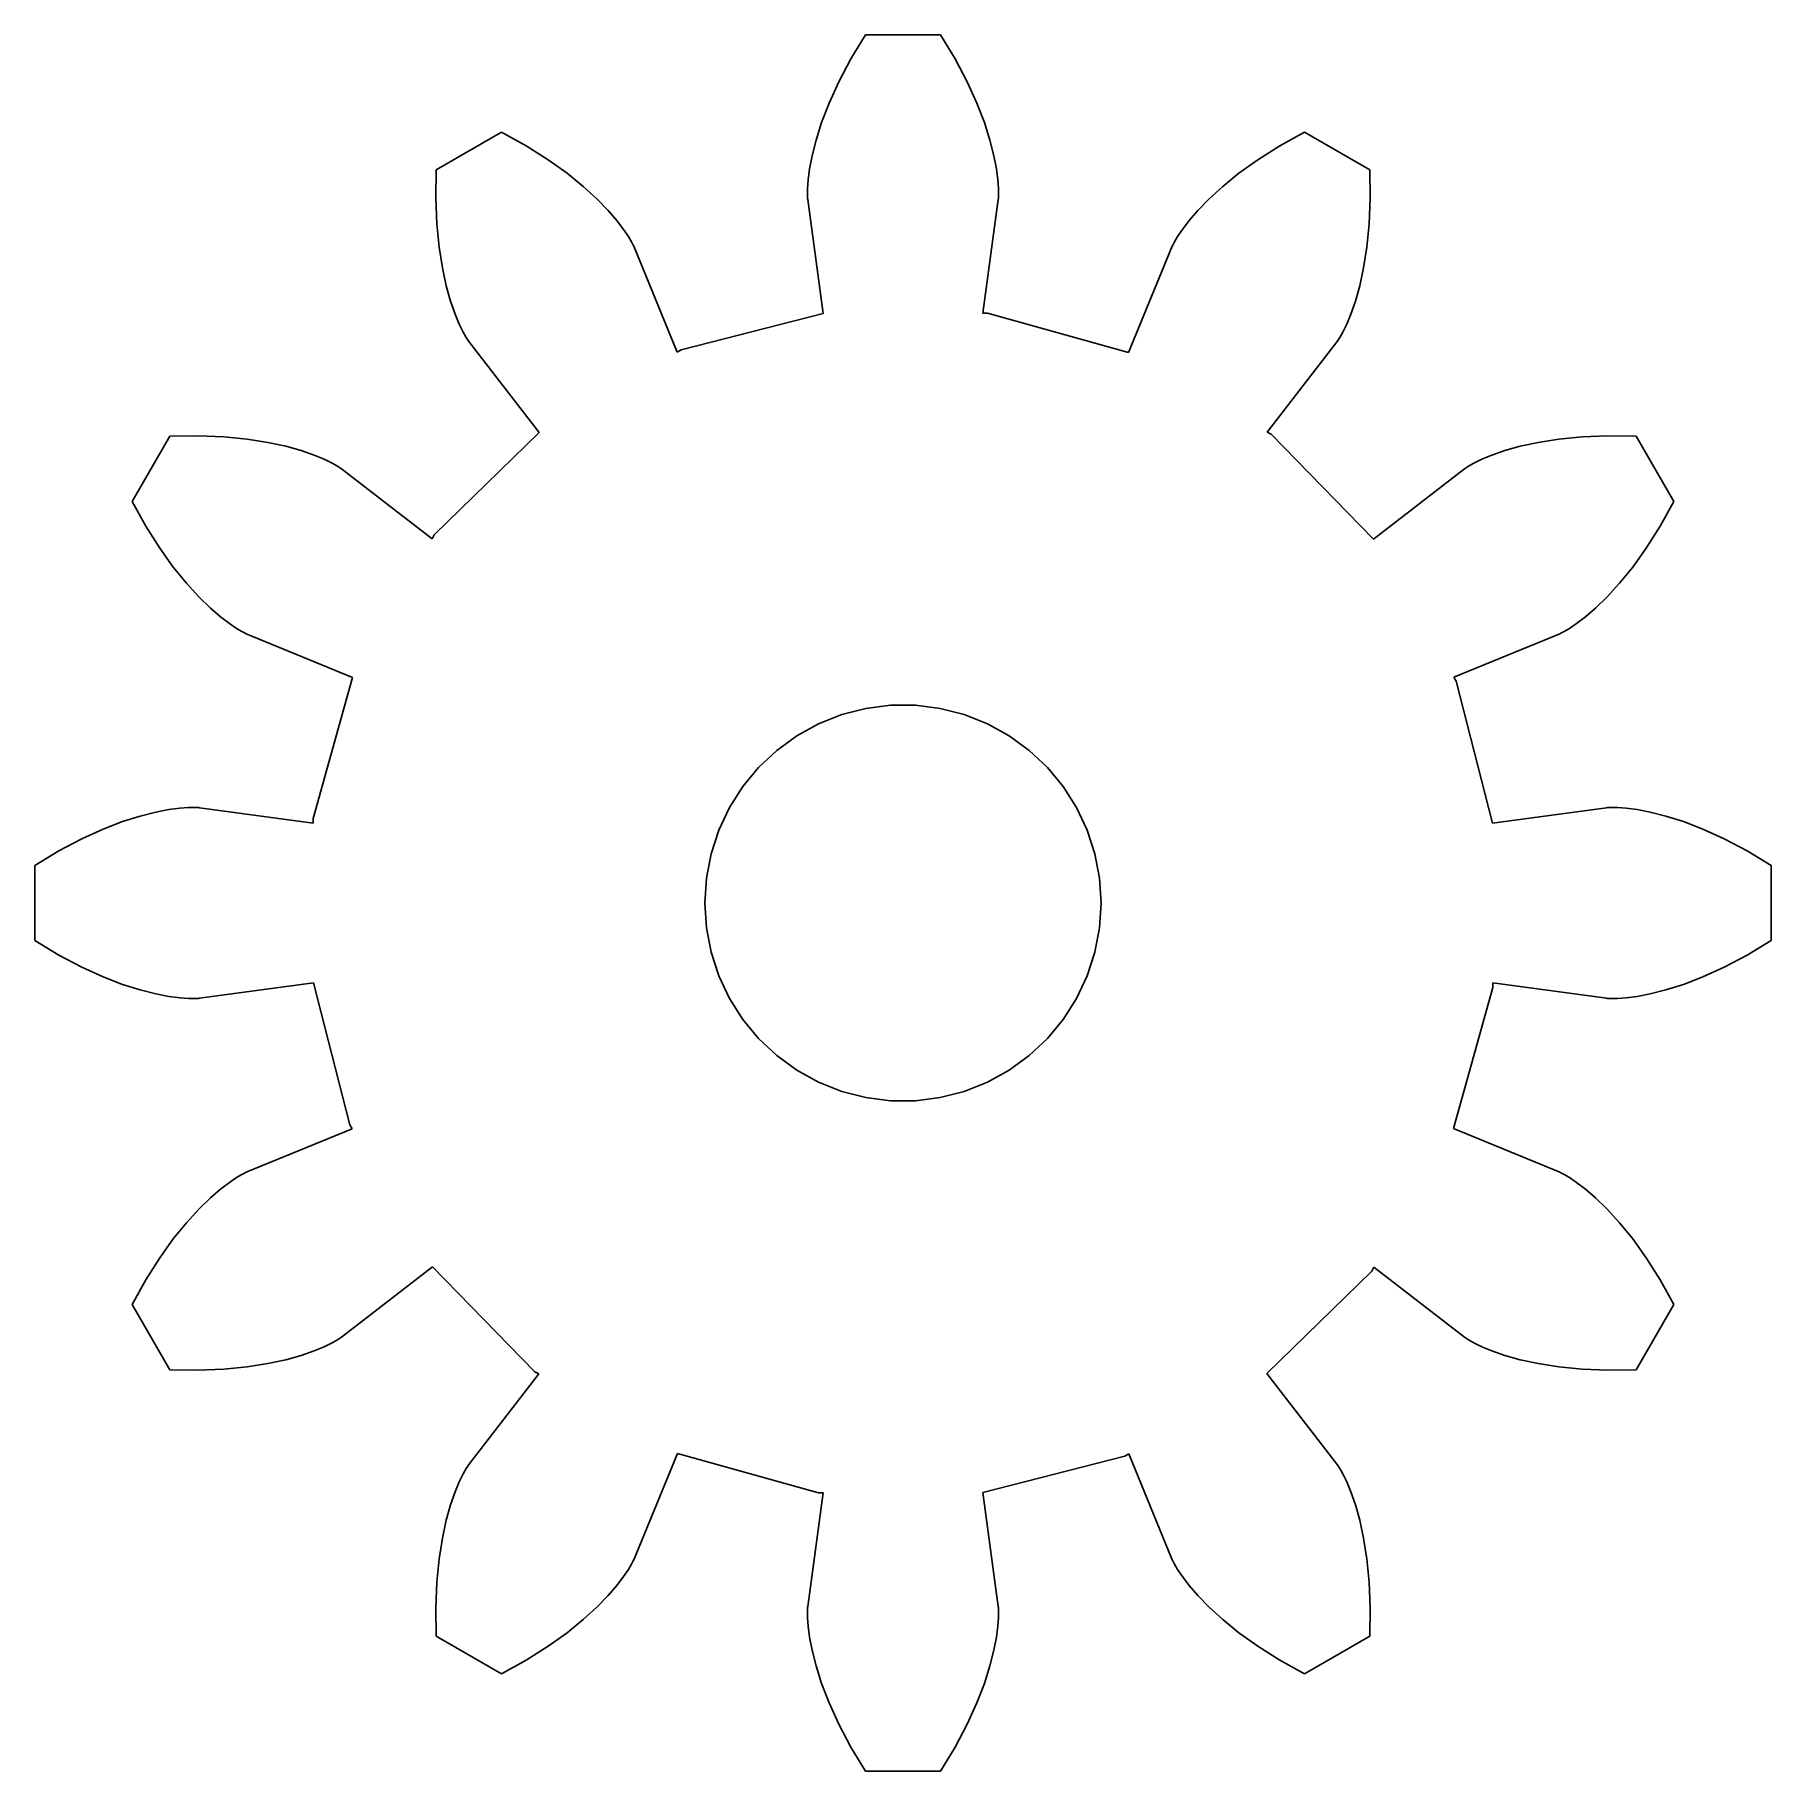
# Model space of a CAD drawing. Header units: metres. Extents: x -12.9 to 12.9, y -12.9 to 12.9.
import ezdxf

# ---------------------------------------------------------------- set-up
doc = ezdxf.new("R2010")
doc.units = ezdxf.units.M

msp = doc.modelspace()

# ---------------------------------------------------------------- linework, layer by layer
for p, q in [((-0.560349, 12.9309), (-0.777863, 12.5702)), ((0.560349, 12.9309), (-0.560349, 12.9309)), ((0.777863, 12.5702), (0.560349, 12.9309)), ((-0.777863, 12.5702), (-0.956772, 12.2298)), ((0.956772, 12.2298), (0.777863, 12.5702)), ((-0.956772, 12.2298), (-1.10025, 11.9128)), ((1.10025, 11.9128), (0.956772, 12.2298)), ((-1.10025, 11.9128), (-1.21175, 11.6221)), ((1.21175, 11.6221), (1.10025, 11.9128)), ((-5.98015, 11.4786), (-6.95071, 10.9183)), ((-5.61143, 11.275), (-5.98015, 11.4786)), ((-1.21175, 11.6221), (-1.29488, 11.3603)), ((1.29488, 11.3603), (1.21175, 11.6221)), ((5.98015, 11.4786), (5.61143, 11.275)), ((6.95071, 10.9183), (5.98015, 11.4786)), ((-5.28629, 11.0697), (-5.61143, 11.275)), ((-1.35347, 11.1295), (-1.39151, 10.9317)), ((-1.29488, 11.3603), (-1.35347, 11.1295)), ((1.35347, 11.1295), (1.29488, 11.3603)), ((1.39151, 10.9317), (1.35347, 11.1295)), ((5.61143, 11.275), (5.28629, 11.0697)), ((-6.95071, 10.9183), (-6.95874, 10.4972)), ((-5.00352, 10.8669), (-5.28629, 11.0697)), ((-4.76164, 10.6709), (-5.00352, 10.8669)), ((-1.39151, 10.9317), (-1.41309, 10.7683)), ((1.41309, 10.7683), (1.39151, 10.9317)), ((5.00352, 10.8669), (4.76164, 10.6709)), ((5.28629, 11.0697), (5.00352, 10.8669)), ((6.95874, 10.4972), (6.95071, 10.9183)), ((-4.55873, 10.4857), (-4.76164, 10.6709)), ((-1.42239, 10.6405), (-1.42372, 10.5489)), ((-1.41309, 10.7683), (-1.42239, 10.6405)), ((1.42239, 10.6405), (1.41309, 10.7683)), ((1.42372, 10.5489), (1.42239, 10.6405)), ((4.76164, 10.6709), (4.55873, 10.4857)), ((-6.95874, 10.4972), (-6.94347, 10.1129)), ((-4.39262, 10.3152), (-4.55873, 10.4857)), ((-1.42372, 10.5489), (-1.42134, 10.494)), ((-1.42134, 10.494), (-1.4196, 10.4758)), ((-1.4196, 10.4758), (-1.18958, 8.77835)), ((1.19066, 8.78638), (1.4196, 10.4758)), ((1.4196, 10.4758), (1.42134, 10.494)), ((1.42134, 10.494), (1.42372, 10.5489)), ((4.55873, 10.4857), (4.39262, 10.3152)), ((6.94347, 10.1129), (6.95874, 10.4972)), ((-6.94347, 10.1129), (-6.90923, 9.76663)), ((-4.26077, 10.1629), (-4.39262, 10.3152)), ((-4.16039, 10.0322), (-4.26077, 10.1629)), ((4.26077, 10.1629), (4.16039, 10.0322)), ((4.39262, 10.3152), (4.26077, 10.1629)), ((6.90923, 9.76663), (6.94347, 10.1129)), ((-4.08839, 9.9261), (-4.16039, 10.0322)), ((-4.04146, 9.84747), (-4.08839, 9.9261)), ((-4.01608, 9.79875), (-4.04146, 9.84747)), ((4.04146, 9.84747), (4.01608, 9.79875)), ((4.08839, 9.9261), (4.04146, 9.84747)), ((4.16039, 10.0322), (4.08839, 9.9261)), ((-6.90923, 9.76663), (-6.86044, 9.45915)), ((-4.00847, 9.78209), (-4.01608, 9.79875)), ((-3.36203, 8.20456), (-4.00847, 9.78209)), ((4.00847, 9.78209), (3.35896, 8.19707)), ((4.01608, 9.79875), (4.00847, 9.78209)), ((6.86044, 9.45915), (6.90923, 9.76663)), ((-6.86044, 9.45915), (-6.80153, 9.19084)), ((6.80153, 9.19084), (6.86044, 9.45915)), ((-6.80153, 9.19084), (-6.73689, 8.96172)), ((6.73689, 8.96172), (6.80153, 9.19084)), ((-6.73689, 8.96172), (-6.67093, 8.77138)), ((6.67093, 8.77138), (6.73689, 8.96172)), ((-6.67093, 8.77138), (-6.60791, 8.61908)), ((-6.60791, 8.61908), (-6.55205, 8.50371)), ((-1.18958, 8.77835), (-3.30499, 8.23665)), ((1.2561, 8.78564), (1.19066, 8.78638)), ((3.35896, 8.19707), (1.2561, 8.78564)), ((6.55205, 8.50371), (6.60791, 8.61908)), ((6.60791, 8.61908), (6.67093, 8.77138)), ((-6.55205, 8.50371), (-6.50743, 8.42375)), ((-6.50743, 8.42375), (-6.47792, 8.37741)), ((-6.47792, 8.37741), (-6.4673, 8.36249)), ((-6.4673, 8.36249), (-5.41939, 7.00749)), ((5.42435, 7.0139), (6.4673, 8.36249)), ((6.4673, 8.36249), (6.47792, 8.37741)), ((6.47792, 8.37741), (6.50743, 8.42375)), ((6.50743, 8.42375), (6.55205, 8.50371)), ((-3.30499, 8.23665), (-3.36203, 8.20456)), ((-5.41939, 7.00749), (-6.98055, 5.48065)), ((5.48065, 6.98055), (5.42435, 7.0139)), ((-10.9183, 6.95071), (-11.4786, 5.98015)), ((-10.4972, 6.95874), (-10.9183, 6.95071)), ((-10.1129, 6.94347), (-10.4972, 6.95874)), ((-9.76663, 6.90923), (-10.1129, 6.94347)), ((-9.45915, 6.86044), (-9.76663, 6.90923)), ((-9.19084, 6.80153), (-9.45915, 6.86044)), ((-8.96172, 6.73689), (-9.19084, 6.80153)), ((-8.77138, 6.67093), (-8.96172, 6.73689)), ((7.00749, 5.41939), (5.48065, 6.98055)), ((8.96172, 6.73689), (8.77138, 6.67093)), ((9.19084, 6.80153), (8.96172, 6.73689)), ((9.45915, 6.86044), (9.19084, 6.80153)), ((9.76663, 6.90923), (9.45915, 6.86044)), ((10.1129, 6.94347), (9.76663, 6.90923)), ((10.4972, 6.95874), (10.1129, 6.94347)), ((10.9183, 6.95071), (10.4972, 6.95874)), ((11.4786, 5.98015), (10.9183, 6.95071)), ((-8.61908, 6.60791), (-8.77138, 6.67093)), ((-8.50371, 6.55205), (-8.61908, 6.60791)), ((-8.42375, 6.50743), (-8.50371, 6.55205)), ((-8.37741, 6.47792), (-8.42375, 6.50743)), ((-8.36249, 6.4673), (-8.37741, 6.47792)), ((-7.0139, 5.42435), (-8.36249, 6.4673)), ((8.36249, 6.4673), (7.00749, 5.41939)), ((8.37741, 6.47792), (8.36249, 6.4673)), ((8.42375, 6.50743), (8.37741, 6.47792)), ((8.50371, 6.55205), (8.42375, 6.50743)), ((8.61908, 6.60791), (8.50371, 6.55205)), ((8.77138, 6.67093), (8.61908, 6.60791)), ((-11.4786, 5.98015), (-11.275, 5.61143)), ((11.275, 5.61143), (11.4786, 5.98015)), ((-11.275, 5.61143), (-11.0697, 5.28629)), ((-6.98055, 5.48065), (-7.0139, 5.42435)), ((11.0697, 5.28629), (11.275, 5.61143)), ((-11.0697, 5.28629), (-10.8669, 5.00352)), ((10.8669, 5.00352), (11.0697, 5.28629)), ((-10.8669, 5.00352), (-10.6709, 4.76164)), ((10.6709, 4.76164), (10.8669, 5.00352)), ((-10.6709, 4.76164), (-10.4857, 4.55873)), ((10.4857, 4.55873), (10.6709, 4.76164)), ((-10.4857, 4.55873), (-10.3152, 4.39262)), ((10.3152, 4.39262), (10.4857, 4.55873)), ((-10.3152, 4.39262), (-10.1629, 4.26077)), ((-10.1629, 4.26077), (-10.0322, 4.16039)), ((-10.0322, 4.16039), (-9.9261, 4.08839)), ((9.9261, 4.08839), (10.0322, 4.16039)), ((10.0322, 4.16039), (10.1629, 4.26077)), ((10.1629, 4.26077), (10.3152, 4.39262)), ((-9.9261, 4.08839), (-9.84747, 4.04146)), ((-9.84747, 4.04146), (-9.79875, 4.01608)), ((-9.79875, 4.01608), (-9.78209, 4.00847)), ((-9.78209, 4.00847), (-8.19707, 3.35896)), ((8.20456, 3.36203), (9.78209, 4.00847)), ((9.78209, 4.00847), (9.79875, 4.01608)), ((9.79875, 4.01608), (9.84747, 4.04146)), ((9.84747, 4.04146), (9.9261, 4.08839)), ((-8.19707, 3.35896), (-8.78564, 1.2561)), ((8.23665, 3.30499), (8.20456, 3.36203)), ((8.77835, 1.18958), (8.23665, 3.30499)), ((-0.911591, 2.8056), (-0.552765, 2.89774)), ((-0.552765, 2.89774), (-0.185226, 2.94417)), ((-0.185226, 2.94417), (0.185226, 2.94417)), ((0.185226, 2.94417), (0.552765, 2.89774)), ((0.552765, 2.89774), (0.911591, 2.8056)), ((-1.58069, 2.49075), (-1.25604, 2.66924)), ((-1.25604, 2.66924), (-0.911591, 2.8056)), ((0.911591, 2.8056), (1.25604, 2.66924)), ((1.25604, 2.66924), (1.58069, 2.49075)), ((-1.88039, 2.27301), (-1.58069, 2.49075)), ((1.58069, 2.49075), (1.88039, 2.27301)), ((-2.15045, 2.01941), (-1.88039, 2.27301)), ((1.88039, 2.27301), (2.15045, 2.01941)), ((-2.3866, 1.73396), (-2.15045, 2.01941)), ((2.15045, 2.01941), (2.3866, 1.73396)), ((-2.5851, 1.42117), (-2.3866, 1.73396)), ((2.3866, 1.73396), (2.5851, 1.42117)), ((-11.3603, 1.29488), (-11.6221, 1.21175)), ((-11.1295, 1.35347), (-11.3603, 1.29488)), ((-10.9317, 1.39151), (-11.1295, 1.35347)), ((-10.7683, 1.41309), (-10.9317, 1.39151)), ((-10.6405, 1.42239), (-10.7683, 1.41309)), ((-10.5489, 1.42372), (-10.6405, 1.42239)), ((-10.494, 1.42134), (-10.5489, 1.42372)), ((-10.4758, 1.4196), (-10.494, 1.42134)), ((-8.78638, 1.19066), (-10.4758, 1.4196)), ((-2.74283, 1.08595), (-2.5851, 1.42117)), ((2.5851, 1.42117), (2.74283, 1.08595)), ((10.4758, 1.4196), (8.77835, 1.18958)), ((10.494, 1.42134), (10.4758, 1.4196)), ((10.5489, 1.42372), (10.494, 1.42134)), ((10.6405, 1.42239), (10.5489, 1.42372)), ((10.7683, 1.41309), (10.6405, 1.42239)), ((10.9317, 1.39151), (10.7683, 1.41309)), ((11.1295, 1.35347), (10.9317, 1.39151)), ((11.3603, 1.29488), (11.1295, 1.35347)), ((11.6221, 1.21175), (11.3603, 1.29488)), ((-11.9128, 1.10025), (-12.2298, 0.956772)), ((-11.6221, 1.21175), (-11.9128, 1.10025)), ((-8.78564, 1.2561), (-8.78638, 1.19066)), ((-2.85732, 0.733627), (-2.74283, 1.08595)), ((2.74283, 1.08595), (2.85732, 0.733627)), ((11.9128, 1.10025), (11.6221, 1.21175)), ((12.2298, 0.956772), (11.9128, 1.10025)), ((-12.5702, 0.777863), (-12.9309, 0.560349)), ((-12.2298, 0.956772), (-12.5702, 0.777863)), ((12.5702, 0.777863), (12.2298, 0.956772)), ((12.9309, 0.560349), (12.5702, 0.777863)), ((-12.9309, 0.560349), (-12.9309, -0.560349)), ((-2.92673, 0.36972), (-2.85732, 0.733627)), ((2.85732, 0.733627), (2.92673, 0.36972)), ((12.9309, -0.560349), (12.9309, 0.560349)), ((-2.95, 0), (-2.92673, 0.36972)), ((2.92673, 0.36972), (2.95, 0)), ((-2.92673, -0.36972), (-2.95, 0)), ((2.95, 0), (2.92673, -0.36972)), ((-2.85732, -0.733627), (-2.92673, -0.36972)), ((2.92673, -0.36972), (2.85732, -0.733627)), ((-12.9309, -0.560349), (-12.5702, -0.777863)), ((-2.74283, -1.08595), (-2.85732, -0.733627)), ((2.85732, -0.733627), (2.74283, -1.08595)), ((12.5702, -0.777863), (12.9309, -0.560349)), ((-12.5702, -0.777863), (-12.2298, -0.956772)), ((-12.2298, -0.956772), (-11.9128, -1.10025)), ((11.9128, -1.10025), (12.2298, -0.956772)), ((12.2298, -0.956772), (12.5702, -0.777863)), ((-11.9128, -1.10025), (-11.6221, -1.21175)), ((-11.6221, -1.21175), (-11.3603, -1.29488)), ((-10.4758, -1.4196), (-8.77835, -1.18958)), ((-8.77835, -1.18958), (-8.23665, -3.30499)), ((-2.5851, -1.42117), (-2.74283, -1.08595)), ((2.74283, -1.08595), (2.5851, -1.42117)), ((8.19707, -3.35896), (8.78564, -1.2561)), ((8.78564, -1.2561), (8.78638, -1.19066)), ((8.78638, -1.19066), (10.4758, -1.4196)), ((11.3603, -1.29488), (11.6221, -1.21175)), ((11.6221, -1.21175), (11.9128, -1.10025)), ((-11.3603, -1.29488), (-11.1295, -1.35347)), ((-11.1295, -1.35347), (-10.9317, -1.39151)), ((-10.9317, -1.39151), (-10.7683, -1.41309)), ((-10.7683, -1.41309), (-10.6405, -1.42239)), ((-10.6405, -1.42239), (-10.5489, -1.42372)), ((-10.5489, -1.42372), (-10.494, -1.42134)), ((-10.494, -1.42134), (-10.4758, -1.4196)), ((-2.3866, -1.73396), (-2.5851, -1.42117)), ((2.5851, -1.42117), (2.3866, -1.73396)), ((10.4758, -1.4196), (10.494, -1.42134)), ((10.494, -1.42134), (10.5489, -1.42372)), ((10.5489, -1.42372), (10.6405, -1.42239)), ((10.6405, -1.42239), (10.7683, -1.41309)), ((10.7683, -1.41309), (10.9317, -1.39151)), ((10.9317, -1.39151), (11.1295, -1.35347)), ((11.1295, -1.35347), (11.3603, -1.29488)), ((-2.15045, -2.01941), (-2.3866, -1.73396)), ((2.3866, -1.73396), (2.15045, -2.01941)), ((-1.88039, -2.27301), (-2.15045, -2.01941)), ((2.15045, -2.01941), (1.88039, -2.27301)), ((-1.58069, -2.49075), (-1.88039, -2.27301)), ((1.88039, -2.27301), (1.58069, -2.49075)), ((-1.25604, -2.66924), (-1.58069, -2.49075)), ((1.58069, -2.49075), (1.25604, -2.66924)), ((-0.911591, -2.8056), (-1.25604, -2.66924)), ((-0.552765, -2.89774), (-0.911591, -2.8056)), ((0.911591, -2.8056), (0.552765, -2.89774)), ((1.25604, -2.66924), (0.911591, -2.8056)), ((-0.185226, -2.94417), (-0.552765, -2.89774)), ((0.185226, -2.94417), (-0.185226, -2.94417)), ((0.552765, -2.89774), (0.185226, -2.94417)), ((-8.20456, -3.36203), (-9.78209, -4.00847)), ((-8.23665, -3.30499), (-8.20456, -3.36203)), ((9.78209, -4.00847), (8.19707, -3.35896)), ((-9.9261, -4.08839), (-10.0322, -4.16039)), ((-9.84747, -4.04146), (-9.9261, -4.08839)), ((-9.79875, -4.01608), (-9.84747, -4.04146)), ((-9.78209, -4.00847), (-9.79875, -4.01608)), ((9.79875, -4.01608), (9.78209, -4.00847)), ((9.84747, -4.04146), (9.79875, -4.01608)), ((9.9261, -4.08839), (9.84747, -4.04146)), ((10.0322, -4.16039), (9.9261, -4.08839)), ((-10.3152, -4.39262), (-10.4857, -4.55873)), ((-10.1629, -4.26077), (-10.3152, -4.39262)), ((-10.0322, -4.16039), (-10.1629, -4.26077)), ((10.1629, -4.26077), (10.0322, -4.16039)), ((10.3152, -4.39262), (10.1629, -4.26077)), ((10.4857, -4.55873), (10.3152, -4.39262)), ((-10.4857, -4.55873), (-10.6709, -4.76164)), ((10.6709, -4.76164), (10.4857, -4.55873)), ((-10.6709, -4.76164), (-10.8669, -5.00352)), ((10.8669, -5.00352), (10.6709, -4.76164)), ((-10.8669, -5.00352), (-11.0697, -5.28629)), ((11.0697, -5.28629), (10.8669, -5.00352)), ((-11.0697, -5.28629), (-11.275, -5.61143)), ((-8.36249, -6.4673), (-7.00749, -5.41939)), ((-7.00749, -5.41939), (-5.48065, -6.98055)), ((6.98055, -5.48065), (7.0139, -5.42435)), ((7.0139, -5.42435), (8.36249, -6.4673)), ((11.275, -5.61143), (11.0697, -5.28629)), ((-11.275, -5.61143), (-11.4786, -5.98015)), ((5.41939, -7.00749), (6.98055, -5.48065)), ((11.4786, -5.98015), (11.275, -5.61143)), ((-11.4786, -5.98015), (-10.9183, -6.95071)), ((10.9183, -6.95071), (11.4786, -5.98015)), ((-8.96172, -6.73689), (-8.77138, -6.67093)), ((-8.77138, -6.67093), (-8.61908, -6.60791)), ((-8.61908, -6.60791), (-8.50371, -6.55205)), ((-8.50371, -6.55205), (-8.42375, -6.50743)), ((-8.42375, -6.50743), (-8.37741, -6.47792)), ((-8.37741, -6.47792), (-8.36249, -6.4673)), ((8.36249, -6.4673), (8.37741, -6.47792)), ((8.37741, -6.47792), (8.42375, -6.50743)), ((8.42375, -6.50743), (8.50371, -6.55205)), ((8.50371, -6.55205), (8.61908, -6.60791)), ((8.61908, -6.60791), (8.77138, -6.67093)), ((8.77138, -6.67093), (8.96172, -6.73689)), ((-10.9183, -6.95071), (-10.4972, -6.95874)), ((-10.4972, -6.95874), (-10.1129, -6.94347)), ((-10.1129, -6.94347), (-9.76663, -6.90923)), ((-9.76663, -6.90923), (-9.45915, -6.86044)), ((-9.45915, -6.86044), (-9.19084, -6.80153)), ((-9.19084, -6.80153), (-8.96172, -6.73689)), ((-5.48065, -6.98055), (-5.42435, -7.0139)), ((8.96172, -6.73689), (9.19084, -6.80153)), ((9.19084, -6.80153), (9.45915, -6.86044)), ((9.45915, -6.86044), (9.76663, -6.90923)), ((9.76663, -6.90923), (10.1129, -6.94347)), ((10.1129, -6.94347), (10.4972, -6.95874)), ((10.4972, -6.95874), (10.9183, -6.95071)), ((-5.42435, -7.0139), (-6.4673, -8.36249)), ((6.4673, -8.36249), (5.41939, -7.00749)), ((-4.00847, -9.78209), (-3.35896, -8.19707)), ((-3.35896, -8.19707), (-1.2561, -8.78564)), ((1.18958, -8.77835), (3.30499, -8.23665)), ((3.30499, -8.23665), (3.36203, -8.20456)), ((3.36203, -8.20456), (4.00847, -9.78209)), ((-6.55205, -8.50371), (-6.60791, -8.61908)), ((-6.50743, -8.42375), (-6.55205, -8.50371)), ((-6.47792, -8.37741), (-6.50743, -8.42375)), ((-6.4673, -8.36249), (-6.47792, -8.37741)), ((6.47792, -8.37741), (6.4673, -8.36249)), ((6.50743, -8.42375), (6.47792, -8.37741)), ((6.55205, -8.50371), (6.50743, -8.42375)), ((6.60791, -8.61908), (6.55205, -8.50371)), ((-6.67093, -8.77138), (-6.73689, -8.96172)), ((-6.60791, -8.61908), (-6.67093, -8.77138)), ((-1.19066, -8.78638), (-1.4196, -10.4758)), ((-1.2561, -8.78564), (-1.19066, -8.78638)), ((1.4196, -10.4758), (1.18958, -8.77835)), ((6.67093, -8.77138), (6.60791, -8.61908)), ((6.73689, -8.96172), (6.67093, -8.77138)), ((-6.73689, -8.96172), (-6.80153, -9.19084)), ((6.80153, -9.19084), (6.73689, -8.96172)), ((-6.80153, -9.19084), (-6.86044, -9.45915)), ((6.86044, -9.45915), (6.80153, -9.19084)), ((-6.86044, -9.45915), (-6.90923, -9.76663)), ((6.90923, -9.76663), (6.86044, -9.45915)), ((-6.90923, -9.76663), (-6.94347, -10.1129)), ((-4.04146, -9.84747), (-4.01608, -9.79875)), ((-4.01608, -9.79875), (-4.00847, -9.78209)), ((4.00847, -9.78209), (4.01608, -9.79875)), ((4.01608, -9.79875), (4.04146, -9.84747)), ((6.94347, -10.1129), (6.90923, -9.76663)), ((-4.26077, -10.1629), (-4.16039, -10.0322)), ((-4.16039, -10.0322), (-4.08839, -9.9261)), ((-4.08839, -9.9261), (-4.04146, -9.84747)), ((4.04146, -9.84747), (4.08839, -9.9261)), ((4.08839, -9.9261), (4.16039, -10.0322)), ((4.16039, -10.0322), (4.26077, -10.1629)), ((-6.94347, -10.1129), (-6.95874, -10.4972)), ((-4.55873, -10.4857), (-4.39262, -10.3152)), ((-4.39262, -10.3152), (-4.26077, -10.1629)), ((4.26077, -10.1629), (4.39262, -10.3152)), ((4.39262, -10.3152), (4.55873, -10.4857)), ((6.95874, -10.4972), (6.94347, -10.1129)), ((-6.95874, -10.4972), (-6.95071, -10.9183)), ((-4.76164, -10.6709), (-4.55873, -10.4857)), ((-1.42134, -10.494), (-1.42372, -10.5489)), ((-1.42372, -10.5489), (-1.42239, -10.6405)), ((-1.4196, -10.4758), (-1.42134, -10.494)), ((1.42134, -10.494), (1.4196, -10.4758)), ((1.42372, -10.5489), (1.42134, -10.494)), ((1.42239, -10.6405), (1.42372, -10.5489)), ((4.55873, -10.4857), (4.76164, -10.6709)), ((6.95071, -10.9183), (6.95874, -10.4972)), ((-5.00352, -10.8669), (-4.76164, -10.6709)), ((-1.42239, -10.6405), (-1.41309, -10.7683)), ((-1.41309, -10.7683), (-1.39151, -10.9317)), ((1.39151, -10.9317), (1.41309, -10.7683)), ((1.41309, -10.7683), (1.42239, -10.6405)), ((4.76164, -10.6709), (5.00352, -10.8669)), ((-6.95071, -10.9183), (-5.98015, -11.4786)), ((-5.61143, -11.275), (-5.28629, -11.0697)), ((-5.28629, -11.0697), (-5.00352, -10.8669)), ((-1.39151, -10.9317), (-1.35347, -11.1295)), ((1.35347, -11.1295), (1.39151, -10.9317)), ((5.00352, -10.8669), (5.28629, -11.0697)), ((5.28629, -11.0697), (5.61143, -11.275)), ((5.98015, -11.4786), (6.95071, -10.9183)), ((-5.98015, -11.4786), (-5.61143, -11.275)), ((-1.35347, -11.1295), (-1.29488, -11.3603)), ((-1.29488, -11.3603), (-1.21175, -11.6221)), ((1.21175, -11.6221), (1.29488, -11.3603)), ((1.29488, -11.3603), (1.35347, -11.1295)), ((5.61143, -11.275), (5.98015, -11.4786)), ((-1.21175, -11.6221), (-1.10025, -11.9128)), ((1.10025, -11.9128), (1.21175, -11.6221)), ((-1.10025, -11.9128), (-0.956772, -12.2298)), ((0.956772, -12.2298), (1.10025, -11.9128)), ((-0.956772, -12.2298), (-0.777863, -12.5702)), ((0.777863, -12.5702), (0.956772, -12.2298)), ((-0.777863, -12.5702), (-0.560349, -12.9309)), ((0.560349, -12.9309), (0.777863, -12.5702)), ((-0.560349, -12.9309), (0.560349, -12.9309))]:
    msp.add_line(p, q)

doc.saveas('drawing.dxf')
